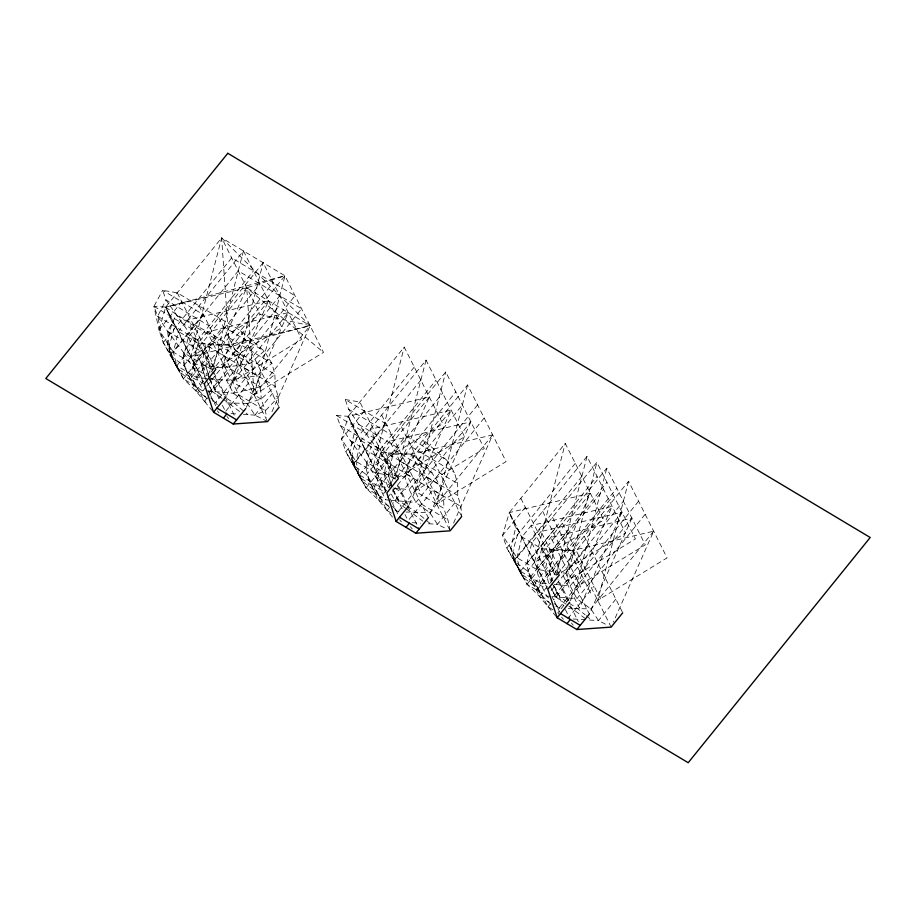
<?xml version="1.0" encoding="UTF-8"?>
<svg xmlns="http://www.w3.org/2000/svg" width="916" height="916" viewBox="0 0 916 916"><rect width="100%" height="100%" fill="white"/><g stroke="black" fill="none" stroke-linecap="round" stroke-linejoin="round"><path stroke-width="0.69" stroke-dasharray="4.58 3.44" d="M212.638 411.147L204.44 401.357L191.593 377.232L192.726 367.305L202.894 352.168L166.002 299.99L162.647 290.326L177.257 292.799L240.587 330.676L264.209 351.068L271.88 363.309L274.88 374.289L275.212 386.3L278.292 397.258L279.025 406.051M221.993 398.323L212.043 391.372L205.367 378.377L201.451 365.06L206.146 343.706L210.405 345.023L229.034 344.989L310.077 325.672L221.638 237.885L165.693 307.112L159.006 329.909L163.243 342.527L183.418 378.789L195.818 390.834L204.44 401.357L208.825 403.979M208.413 374.827L205.745 365.621L210.405 345.023M390.995 484.026L388.327 474.82L392.987 454.21L411.616 454.176L492.659 434.871L452.893 524.616M549.337 571.115L552.027 580.332L549.337 571.115L553.997 550.505L572.615 550.47L653.669 531.165L613.354 622.147M205.802 387.285L203.134 390.582L196.562 377.518L193.081 363.973L223.286 326.588L264.209 351.068L249.77 363.652L222.348 367.785L193.081 363.973L173.364 352.179L178.368 331.455L243.45 250.927L281.991 327.55L212.604 370.064L183.841 352.855L167.697 331.397L157.644 316.249L153.957 306.345L162.647 290.326L203.57 314.795L173.364 352.179L176.845 365.724L183.418 378.789L205.047 392.437M197.364 326.05L188.227 337.351L183.223 358.076C185.341 374.69 194.913 388.292 207.405 398.826M193.081 363.973L198.085 343.248L263.167 262.72L301.707 339.344L232.321 381.858L261.094 399.055L265.342 410.734L266.739 417.536M392.495 517.082L378.4 500.022L365.999 487.988L359.427 474.923L355.946 461.378L360.95 440.653L426.032 360.125L464.572 436.749L395.185 479.263L366.423 462.053L350.278 440.596L340.225 425.448L336.538 415.543L348.275 416.299L429.318 396.994L389.014 487.976M389.54 500.113L385.716 499.781L379.144 486.717L375.663 473.171L380.667 452.447L445.749 371.919L484.289 448.542L414.902 491.056L443.676 508.254L447.924 519.933L449.87 529.448M556.23 616.64L539.409 596.316L527.009 584.282L520.437 571.218L516.945 557.672L521.948 536.948L587.03 456.408L625.571 533.043L557.386 574.813M550.997 604.32C538.494 593.786 528.933 580.183 526.803 563.569L531.818 542.845L596.888 462.305L635.429 538.94L566.054 581.442L596.888 462.305M548.638 597.93L546.726 596.076L540.154 583.011L536.673 569.466L541.677 548.741L606.758 468.202L645.299 544.837L575.912 587.339L606.758 468.202M194.49 382.682L188.856 376.064L177.509 368.472L170.926 355.671L167.147 342.538L172.151 322.134L165.693 307.112L153.957 306.345L159.006 329.909L173.364 352.179M377.071 491.881L371.438 485.251L360.091 477.671L353.507 464.87L349.729 451.737L354.732 431.333L348.275 416.299L404.219 347.084L442.76 423.707L373.385 466.21L404.219 347.084M538.081 588.175L532.448 581.545L521.101 573.966L514.517 561.153L510.739 548.031L515.731 527.627L509.285 512.594L565.229 443.367L603.77 520.002L534.383 562.504L565.229 443.367M271.96 411.696L310.077 325.672L190.803 357.022L221.638 237.885L284.968 275.762L323.508 352.385L254.133 394.899L246.736 287.796L284.968 275.762L254.133 394.899M243.45 250.927L212.604 370.064L187.505 320.153L268.548 300.837L226.596 395.54M232.321 381.858L263.167 262.72M426.032 360.125L395.185 479.263L370.087 429.341L451.13 410.036L408.628 505.975L397.578 484.003M414.902 491.056L445.749 371.919M467.549 384.96L436.714 504.098L506.09 461.584L467.549 384.96L411.616 454.176L404.929 476.984L409.154 489.602L415.921 502.437L429.822 512.628L437.505 524.307L446.355 528.864M587.03 456.408L556.195 575.546L531.085 525.635L612.14 506.33L569.638 602.27L557.981 579.118M628.559 481.255L597.724 600.381L667.1 557.878L628.559 481.255L572.615 550.47L565.939 573.279L570.164 585.896L576.92 598.732L590.82 608.922L598.514 620.601L607.365 625.159M196.413 386.3L190.906 380.403L179.456 371.885L172.838 358.935L169.254 345.801L175.059 325.111L172.151 322.134M378.995 495.487L373.488 489.602L362.038 481.083L355.419 468.122L351.836 455L357.641 434.31L354.732 431.333M267.575 421.612L254.923 415.12L247.228 403.441L233.34 393.25L226.573 380.415L222.348 367.785L229.034 344.989L221.638 237.885L260.178 314.509L310.077 325.672L247.228 403.441L224.695 402.857M386.048 490.564L348.275 416.299L341.588 439.108L345.824 451.725L365.999 487.988L385.716 499.781M208.081 375.056L246.736 287.796L310.077 325.672M246.312 407.334L288.265 312.631L207.222 331.947L245.133 407.334M470.847 421.829L428.345 517.769L389.804 441.134L470.847 421.829L398.128 511.815L399.845 513.922M551.123 581.786L590.328 493.277L509.285 512.594L502.598 535.391L506.834 548.02L527.009 584.282L546.726 596.076L550.539 596.408M621.998 512.227L579.496 608.167L540.955 531.532L621.998 512.227L552.669 598.011M631.857 518.124L589.354 614.063L550.814 537.429L631.857 518.124L559.126 608.11L560.855 610.216M228.828 337.603L271.88 363.309L257.167 375.778L226.573 380.415L196.562 377.518L176.845 365.724L163.243 342.527L157.644 316.249L166.002 299.99L209.1 325.81M204.234 383.735L191.593 377.232L183.898 365.553L169.998 355.362L167.697 331.397L176.193 315.253L215.672 338.874M205.688 396.731L195.818 390.834L183.898 365.553L183.841 352.855L192.852 337.042L224.168 355.751M159.006 329.909L181.757 301.753M163.243 342.527L231.679 257.843L295.009 295.731L226.573 380.415M169.998 355.362L238.252 270.907L301.582 308.795L233.34 393.25L205.676 390.811M176.845 365.724L253.48 270.884M183.898 365.553L246.736 287.796L323.508 352.385M183.418 378.789L260.052 283.96M191.593 377.232L208.928 355.774L202.894 352.168L214.985 368.346M196.562 377.518L273.208 282.678M246.736 287.796L165.693 307.112L178.368 331.455L198.085 343.248L229.034 344.989L284.968 275.762L165.693 307.112L202.986 381.251M195.818 390.834L205.963 378.285M210.943 372.114L268.548 300.837M206.695 386.186L279.781 295.754M222.348 367.785L245.099 339.63M209.077 392.517L278.407 306.734M204.44 401.357L230.74 368.816M217.264 404.723L215.546 402.628L288.265 312.631M225.76 411.17L250.457 380.609M254.923 415.12L272.27 393.651L278.292 397.258L265.342 410.734L254.923 415.12L243.37 414.375M364.339 410.952L341.588 439.108L355.946 461.378L375.663 473.171L404.929 476.984L427.68 448.829M414.261 367.041L345.824 451.725L359.427 474.923L379.144 486.717L387.96 487.564L384.033 474.259L388.728 452.893L392.987 454.21M420.833 380.106L352.58 464.561L366.48 474.751L374.175 486.43L387.033 510.555L391.407 513.178M355.946 461.378L386.151 423.994L345.229 399.525L348.584 409.189L358.774 424.452L375.445 446.241L397.567 477.545M359.427 474.923L436.073 380.083M429.318 396.994L366.48 474.751L378.4 500.022L388.27 505.918L390.857 509.078M375.663 473.171L405.868 435.787L446.79 460.256L454.462 472.507L457.473 483.476L457.805 495.499L460.874 506.456L461.607 515.25M365.999 487.988L442.634 393.147M391.51 464.973L374.175 486.43L385.556 492.281M379.144 486.717L455.79 391.876M378.4 500.022L393.525 481.312M396.971 477.053L451.13 410.036M387.502 497.583L462.362 404.941M387.033 510.555L389.426 507.59M477.591 404.918L409.154 489.602L392.14 487.965L399.021 500.949L406.074 505.495M484.163 417.982L415.921 502.437L390.811 500.228M409.143 519.383L433.039 489.808L460.874 506.456M492.659 434.871L429.822 512.628L405.971 512.021M454.851 502.85L437.505 524.307L425.951 523.574M525.349 507.246L502.598 535.391L516.945 557.672L536.673 569.466L565.939 573.279L588.679 545.123M575.271 463.336L506.834 548.02L520.437 571.218L540.154 583.011L548.97 583.858L545.043 570.553L549.737 549.188L553.997 550.505M581.843 476.4L513.59 560.855L527.49 571.046L535.173 582.725L548.031 606.839L553.516 610.125M516.945 557.672L547.161 520.288M520.437 571.218L597.072 476.377M526.803 563.569L557.02 526.185M590.328 493.277L527.49 571.046L539.409 596.316L549.268 602.213M530.295 577.114L606.93 482.274M536.673 569.466L566.878 532.082M527.009 584.282L603.644 489.442M552.52 561.268L535.173 582.725L546.554 588.576M540.154 583.011L616.789 488.171M536.868 590.179L613.502 495.338M539.409 596.316L554.535 577.607M557.088 574.447L612.14 506.33M551.169 590.568L623.361 501.235M548.031 606.839L550.436 603.873M574.332 574.309L553.63 599.923L551.833 596.362M638.601 501.212L570.164 585.896L553.149 584.259L560.031 597.243L568.252 602.533M584.19 580.206L557.89 612.735L560.626 616.01M645.173 514.277L576.92 598.732L551.81 596.522M567.748 618.643L594.049 586.103M653.669 531.165L590.82 608.922L568.286 608.35M615.85 599.144L598.514 620.601L586.961 619.869M247.228 403.441L261.094 399.055L275.212 386.3L243.885 367.545M233.34 393.25L260.259 386.758L274.88 374.289L235.401 350.668M190.803 357.022L260.178 314.509M212.26 400.658L215.546 402.628L218.157 402.685M394.842 509.857L398.128 511.815L400.739 511.884M555.84 606.14L559.126 608.11L561.748 608.178M360.95 440.653L380.667 452.447L411.616 454.176C429.192 466.908 445.554 485.045 443.676 508.254M547.825 589.228L509.285 512.594L521.948 536.948L541.677 548.741L572.615 550.47L611.155 627.105M231.027 413.585L237.885 414.032M412.234 522.692L420.467 523.219M573.244 618.987L585.587 619.777M345.229 399.525L359.839 401.998L398.38 478.621M348.584 409.189L391.682 435.008M411.41 446.802L454.462 472.507M165.693 307.112C198.348 332.119 262.56 347.519 261.094 399.055M358.774 424.452L398.254 448.073M417.982 459.866L457.473 483.476M153.957 306.345L192.005 329.107M211.722 340.901L249.77 363.652M336.538 415.543L374.587 438.295M394.304 450.088L432.352 472.851M375.445 446.241L406.75 464.95M426.467 476.744L457.805 495.499M157.644 316.249L197.547 340.111M217.264 351.904L257.167 375.778M340.225 425.448L380.129 449.309M399.845 461.103L439.749 484.965M385.476 461.355L413.322 478.015L392.62 503.628L399.49 517.277M167.697 331.397L204.119 353.175M223.836 364.969L260.259 386.758M350.278 440.596L386.701 462.374M406.418 474.167L442.84 495.957M183.841 352.855L192.726 367.305L207.062 375.881M208.276 376.602L219.176 383.128M238.893 394.922L265.342 410.734M366.423 462.053L375.308 476.503L401.758 492.327M421.475 504.121L447.924 519.933M569.431 603.289L577.653 608.59L585.141 614.819M407.242 506.25L416.643 512.296L425.207 519.418M209.558 378.766L216.439 391.762L225.84 397.807M227.008 398.563L234.061 403.097L247.973 414.673M555.634 596.854L550.184 586.217L555.634 596.854L567.783 605.362M568.893 606.129L585.908 619.056M405.674 508.288L394.624 500.571L390.388 492.293M406.784 509.067L422.791 521.124M223.092 399.09L242.316 413.563M516.429 564.416L523.047 577.366L534.497 585.885L540.005 591.782M586.217 615.712L591.564 620.155M426.272 520.311L430.554 523.872M446.79 460.256L423.169 439.875L461.71 516.51M554.363 603.484L559.126 608.11M392.403 506.262L398.128 511.815M388.27 505.918L375.858 493.884L369.285 480.82L365.805 467.275L370.808 446.55L390.456 485.606M210.772 397.991L215.546 402.628M515.731 527.627L518.651 530.604L512.846 551.295L516.441 564.405L523.047 577.366M571.401 622.995L573.221 625.17M561.531 617.098L563.351 619.273M410.391 526.7L412.211 528.875M399.616 519.716L401.437 521.891M226.893 416.414L228.714 418.589M217.321 410.86L219.061 412.944M375.308 476.503L386.048 491.835M192.726 367.305L202.699 381.548M553.768 585.438L560.031 597.243M392.769 489.144L399.021 500.949M209.581 378.789L216.439 391.762M212.043 391.372L205.379 378.365L201.451 365.06M521.101 573.966L514.54 561.176L510.739 548.031M360.091 477.671L353.542 464.881L349.729 451.737M177.509 368.472L170.96 355.683L167.147 342.538M362.038 481.083L355.431 468.11L351.836 455M179.456 371.885L172.849 358.912L169.254 345.801M584.179 536.169L622.72 612.793M562.367 523.128L600.907 599.751M552.508 517.231L591.049 593.854M542.65 511.334L581.191 587.957M520.849 498.293L559.39 574.916M541.677 548.741L555.302 575.832M558.291 581.763L567.977 601.022M570.359 605.774L578.34 621.643M531.818 542.845L551.455 581.9M552.062 583.103L563.489 605.82M565.355 609.541L569.729 618.231M521.948 536.948L547.058 586.858M554.249 601.159L560.5 613.571M401.368 426.833L439.909 503.468M411.616 454.176L449.527 529.574M381.651 415.04L420.192 491.674M380.667 452.447L394.292 479.537M397.281 485.48L406.967 504.739M407.563 505.918L418.589 527.834M392.872 490.426L402.479 509.525M404.975 514.494L406.853 518.216M390.227 498.877L392.025 502.437M348.275 416.299L385.567 490.449M240.587 330.676L279.128 407.311M218.787 317.634L257.327 394.269M229.034 344.989L266.945 420.375M199.058 305.841L237.599 382.476M177.257 292.799L215.798 369.434M213.806 372.434L225.416 395.54M198.085 343.248L213.508 373.9M214.699 376.281L224.386 395.54M224.981 396.72L235.378 417.398M188.227 337.351L207.268 375.205M209.684 380.025L219.897 400.326M222.393 405.296L226.767 413.986M178.368 331.455L203.466 381.365M208.253 390.869L210.039 394.43M210.669 395.678L215.661 405.605M388.327 474.82L391.785 486.671M205.745 365.621L209.203 377.472"/><path stroke-width="1.37" d="M215.798 369.434L204.234 383.735L213.554 412.234L233.271 424.028L267.575 421.612L279.128 407.311M213.554 412.234L226.046 396.777M223.412 418.131L226.767 413.986M233.271 424.028L245.763 408.57M398.38 478.621L386.815 492.934L396.136 521.433L415.853 533.226L450.157 530.811L461.71 516.51M396.136 521.433L408.628 505.975M405.994 527.33L409.349 523.173M415.853 533.226L428.345 517.769M559.39 574.916L547.825 589.228L557.134 617.727L576.862 629.521L611.155 627.105L622.72 612.793M557.134 617.727L569.638 602.27M566.993 623.624L570.359 619.468M576.862 629.521L589.354 614.063M216.909 408.089L236.626 419.883M399.49 517.277L419.207 529.07M560.5 613.571L580.217 625.365M227.798 153.293L45.8 378.503L688.202 762.707L870.2 537.497L227.798 153.293"/></g></svg>
